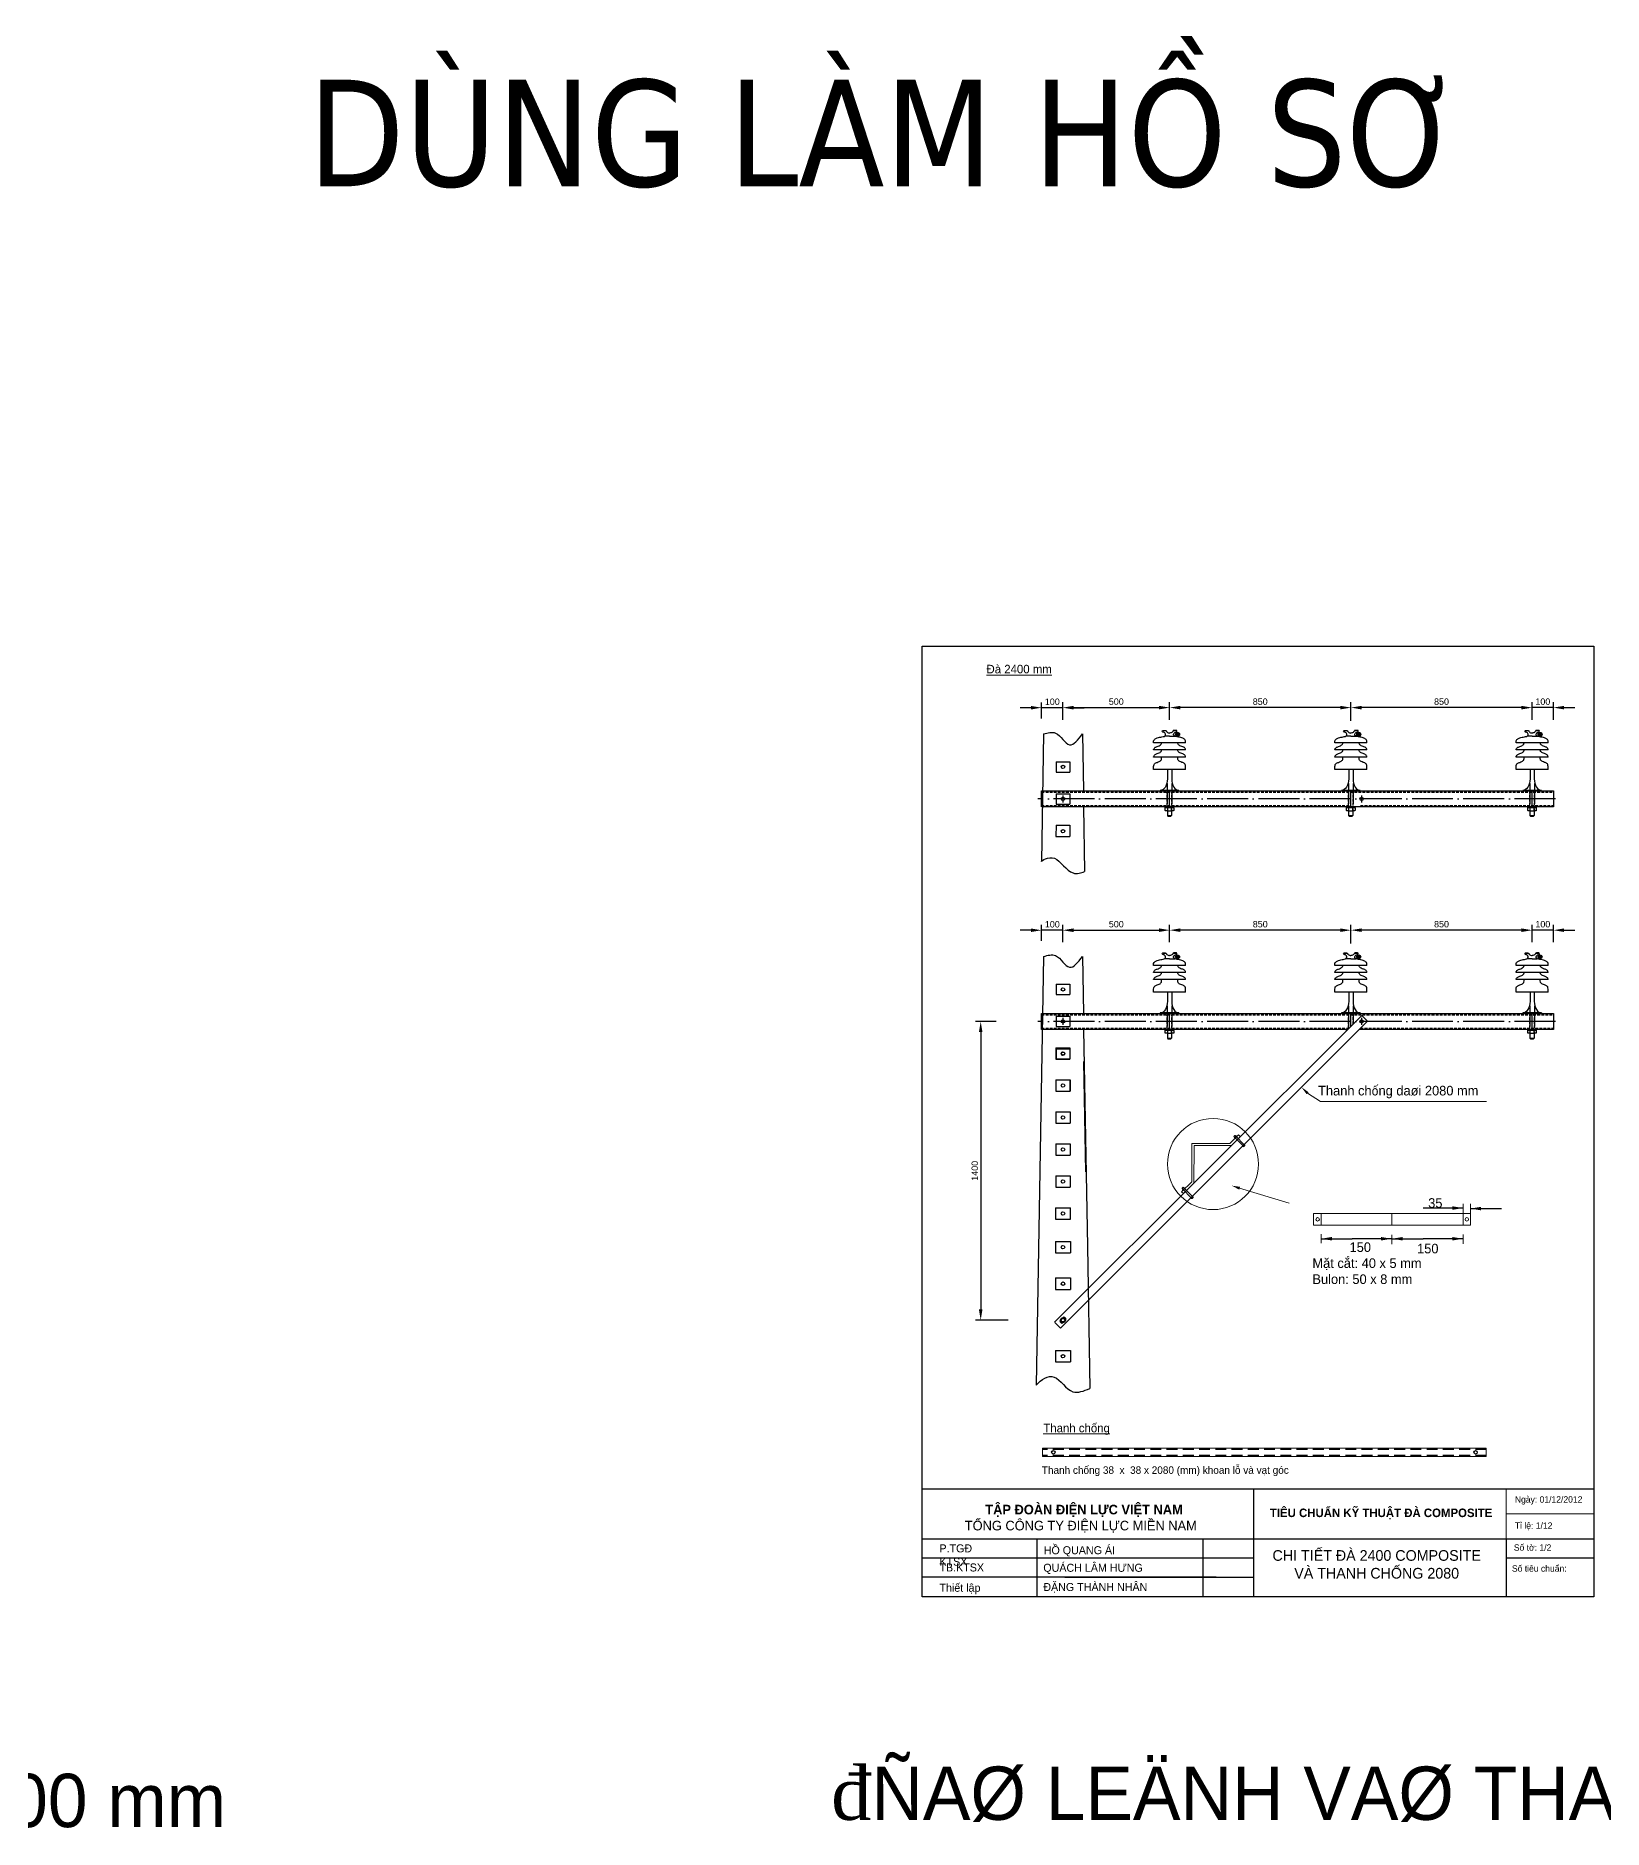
# Model space of a CAD drawing. Header units: millimetres. Extents: x -11779 to 14914, y -8990 to 11168.
# Drawn here: x 3827 to 11176, y -8990 to -586 of the extents above; entities that cross this region are included whole.
import ezdxf

# ---------------------------------------------------------------- set-up
doc = ezdxf.new("R2010")
doc.units = ezdxf.units.MM
doc.header["$LTSCALE"] = 2
for name, pattern in [('ACAD_ISO04W100', [30, 24, -3, 0, -3]), ('DASHDOTX2', [50.8, 25.4, -12.7, 0, -12.7]), ('DASHED2', [9.525, 6.35, -3.175])]:
    doc.linetypes.add(name, pattern=pattern)
doc.layers.add('DUONG KICH THUOC', color=140, linetype='Continuous', lineweight=20)
doc.styles.add('Standard1', font='VNARIAL_0.TTF')
doc.dimstyles.new('Da22', dxfattribs={"dimscale": 20, "dimtxt": 2.5, "dimasz": 2.5, "dimexe": 1.25, "dimexo": 0.625, "dimtad": 1, "dimtxsty": 'Standard1', "dimcen": 2.5, "dimclrd": 140, "dimclre": 140, "dimadec": 0, "dimazin": 0, "dimtfac": 1, "dimtmove": 0, "dimatfit": 3, "dimfxl": 1, "dimarcsym": 0})

# ---------------------------------------------------------------- blocks, each defined once
blk = doc.blocks.new('*D186')
at = {"color": 140, "lineweight": -2}
for p, q in [((8492.8, -4777.5), (8442.8, -4777.5)), ((8542.8, -4827.8), (8542.8, -4752.5)), ((8643, -4777.5), (8542.8, -4777.5)), ((8643, -4827.8), (8643, -4752.5)), ((8693, -4777.5), (8743, -4777.5))]:
    blk.add_line(p, q, dxfattribs=at)
at = {"color": 140, "lineweight": 20}
for points in [[(8492.8, -4769.2), (8492.8, -4785.8), (8542.8, -4777.5)], [(8693, -4769.2), (8693, -4785.8), (8643, -4777.5)]]:
    blk.add_solid(points, dxfattribs=at)
at = {"layer": 'Defpoints', "color": 0, "lineweight": 20}
for p in [(8542.8, -4777.5), (8542.8, -4867.8), (8643, -4867.8)]:
    blk.add_point(p, dxfattribs=at)
at = {"color": 0, "insert": (8592.9, -4749.7), "char_height": 30, "attachment_point": 5, "style": 'Standard1'}
blk.add_mtext('100', dxfattribs=at)
blk = doc.blocks.new('*D187')
at = {"color": 140, "lineweight": -2}
for p, q in [((8643, -4833.8), (8643, -4752.1)), ((8693, -4777.1), (9092.8, -4777.1)), ((9142.8, -4833.8), (9142.8, -4752.1))]:
    blk.add_line(p, q, dxfattribs=at)
at = {"color": 140, "lineweight": 20}
for points in [[(8693, -4768.8), (8693, -4785.4), (8643, -4777.1)], [(9092.8, -4768.8), (9092.8, -4785.4), (9142.8, -4777.1)]]:
    blk.add_solid(points, dxfattribs=at)
at = {"layer": 'Defpoints', "color": 0, "lineweight": 20}
for p in [(9142.8, -4777.1), (8643, -4867.8), (9142.8, -4867.8)]:
    blk.add_point(p, dxfattribs=at)
at = {"color": 0, "insert": (8892.9, -4749.3), "char_height": 30, "attachment_point": 5, "style": 'Standard1'}
blk.add_mtext('500', dxfattribs=at)
blk = doc.blocks.new('*D188')
at = {"color": 140, "lineweight": -2}
for p, q in [((9142.8, -4833.8), (9142.8, -4752.1)), ((9942.8, -4777.1), (9192.8, -4777.1)), ((9992.8, -4839.8), (9992.8, -4752.1))]:
    blk.add_line(p, q, dxfattribs=at)
at = {"color": 140, "lineweight": 20}
for points in [[(9192.8, -4768.8), (9192.8, -4785.4), (9142.8, -4777.1)], [(9942.8, -4768.8), (9942.8, -4785.4), (9992.8, -4777.1)]]:
    blk.add_solid(points, dxfattribs=at)
at = {"layer": 'Defpoints', "color": 0, "lineweight": 20}
for p in [(9142.8, -4777.1), (9142.8, -4867.8), (9992.8, -4873.8)]:
    blk.add_point(p, dxfattribs=at)
at = {"color": 0, "insert": (9567.8, -4749.3), "char_height": 30, "attachment_point": 5, "style": 'Standard1'}
blk.add_mtext('850', dxfattribs=at)
blk = doc.blocks.new('*D189')
at = {"color": 140, "lineweight": -2}
for p, q in [((9992.8, -4833.8), (9992.8, -4752.1)), ((10792.8, -4777.1), (10042.8, -4777.1)), ((10842.8, -4833.8), (10842.8, -4752.1))]:
    blk.add_line(p, q, dxfattribs=at)
at = {"color": 140, "lineweight": 20}
for points in [[(10042.8, -4768.8), (10042.8, -4785.4), (9992.8, -4777.1)], [(10792.8, -4768.8), (10792.8, -4785.4), (10842.8, -4777.1)]]:
    blk.add_solid(points, dxfattribs=at)
at = {"layer": 'Defpoints', "color": 0, "lineweight": 20}
for p in [(9992.8, -4777.1), (9992.8, -4867.8), (10842.8, -4867.8)]:
    blk.add_point(p, dxfattribs=at)
at = {"color": 0, "insert": (10417.8, -4749.3), "char_height": 30, "attachment_point": 5, "style": 'Standard1'}
blk.add_mtext('850', dxfattribs=at)
blk = doc.blocks.new('*D190')
at = {"color": 140, "lineweight": -2}
for p, q in [((10792.8, -4777.1), (10742.8, -4777.1)), ((10842.8, -4833.8), (10842.8, -4752.1)), ((10942.8, -4777.1), (10842.8, -4777.1)), ((10942.8, -4833.8), (10942.8, -4752.1)), ((10992.8, -4777.1), (11042.8, -4777.1))]:
    blk.add_line(p, q, dxfattribs=at)
at = {"color": 140, "lineweight": 20}
for points in [[(10792.8, -4768.8), (10792.8, -4785.4), (10842.8, -4777.1)], [(10992.8, -4768.8), (10992.8, -4785.4), (10942.8, -4777.1)]]:
    blk.add_solid(points, dxfattribs=at)
at = {"layer": 'Defpoints', "color": 0, "lineweight": 20}
for p in [(10842.8, -4777.1), (10842.8, -4867.8), (10942.8, -4867.8)]:
    blk.add_point(p, dxfattribs=at)
at = {"color": 0, "insert": (10892.8, -4749.3), "char_height": 30, "attachment_point": 5, "style": 'Standard1'}
blk.add_mtext('100', dxfattribs=at)
blk = doc.blocks.new('s')
blk.add_hatch(color=7).paths.add_polyline_path([(14443.5, 6234.2, 1), (14462, 6234.2, 1)])
for p, q in [((14382.2, 6251.7), (14397.8, 6251.7)), ((14433.4, 6251.7), (14449, 6251.7)), ((14371.7, 5971.4), (14371.7, 5969.1)), ((14371.7, 5969.1), (14459.5, 5969.1)), ((14459.5, 5971.4), (14459.5, 5969.1))]:
    blk.add_line(p, q)
at = {"linetype": 'ByBlock'}
for p, q in [((14405.6, 6069.1), (14405.6, 6025.7)), ((14425.6, 6069.1), (14425.6, 6025.7))]:
    blk.add_line(p, q, dxfattribs=at)
for points in [[(14340.6, 6194.6), (14340.4, 6199, -0.148875), (14342.5, 6207.5, -0.066857), (14346.4, 6211.7, -0.06371), (14351, 6214.7, -0.044677), (14357.5, 6217.2, -0.032002), (14368.9, 6220.5, -0.01374), (14390, 6224.6, 0.291093), (14396.5, 6230.6, 0.130747), (14396.7, 6233.5, -0.093283), (14396.7, 6235.1, -0.753403)], [(14396.7, 6235.1, 0.337424), (14386.8, 6244, -0.211057), (14382.2, 6246.6, -0.340135), (14382.2, 6251.7, -0.246264), (14384, 6252.5), (14386.9, 6252.5)], [(14386.9, 6252.5), (14395.2, 6252.5, -0.06584), (14396.5, 6252.4, -0.087773), (14397.5, 6251.9, -0.058275), (14398.8, 6250.8, -0.018165), (14400, 6249.3, -0.03775), (14400.8, 6248, 0.047611), (14402.6, 6245.8, 0.231095), (14415.6, 6240.3, 0.231095)], [(14415.6, 6225.8), (14395.8, 6225.8, 0.033151), (14393.8, 6225.7, 0.016241), (14392.4, 6225.4, 0.091652), (14391.9, 6225.2, -0.049885), (14391.5, 6225, -0.646958)], [(14415.5, 6225.8), (14435.3, 6225.8, -0.033151), (14437.3, 6225.7, -0.016241), (14438.7, 6225.4, -0.091652), (14439.3, 6225.2, 0.049885), (14439.7, 6225, 0.646958)], [(14444.2, 6252.5), (14435.9, 6252.5, 0.06584), (14434.7, 6252.4, 0.087773), (14433.6, 6251.9, 0.058275), (14432.4, 6250.8, 0.018165), (14431.2, 6249.3, 0.03775), (14430.3, 6248, -0.047611), (14428.6, 6245.8, -0.231095), (14415.6, 6240.3, -0.231095)], [(14490.6, 6194.6), (14490.8, 6199, 0.148875), (14488.6, 6207.5, 0.066857), (14484.8, 6211.7, 0.06371), (14480.2, 6214.7, 0.044677), (14473.7, 6217.2, 0.032002), (14462.2, 6220.5, 0.01374), (14441.2, 6224.6, -0.291093), (14434.7, 6230.6, -0.130747), (14434.5, 6233.5, 0.093283), (14434.5, 6235.1, 0.753403)], [(14434.5, 6235.1, -0.337424), (14444.4, 6244, 0.211057), (14449, 6246.6, 0.340135), (14449, 6251.7, 0.246264), (14447.2, 6252.5), (14444.2, 6252.5)], [(14340.6, 6161), (14340.8, 6162.7, -0.122381), (14342.5, 6167.4, -0.066857), (14346.4, 6171.7, -0.06371), (14351, 6174.7, -0.044677), (14357.5, 6177.1, 0.044368), (14367.4, 6180.9, 0.07946), (14373.7, 6185.3, 0.118349), (14377.2, 6190.6, 0.130747), (14377.4, 6193.5, -0.062505), (14377.3, 6194.6, -0.062505)], [(14340.6, 6127.5), (14340.8, 6129.1, -0.122381), (14342.5, 6133.9, -0.066857), (14346.4, 6138.2, -0.06371), (14351, 6141.2, -0.044677), (14357.5, 6143.6, 0.044368), (14367.4, 6147.3, 0.07946), (14373.7, 6151.7, 0.118349), (14377.2, 6157.1, 0.130747), (14377.4, 6159.9, -0.062505), (14377.3, 6161, -0.062505)], [(14490.6, 6161), (14490.4, 6162.7, 0.122381), (14488.6, 6167.4, 0.066857), (14484.8, 6171.7, 0.06371), (14480.2, 6174.7, 0.044677), (14473.7, 6177.1, -0.044368), (14463.7, 6180.9, -0.07946), (14457.4, 6185.3, -0.118349), (14454, 6190.6, -0.130747), (14453.8, 6193.5, 0.062505), (14453.9, 6194.6, 0.062505)], [(14490.6, 6127.5), (14490.4, 6129.1, 0.122381), (14488.6, 6133.9, 0.066857), (14484.8, 6138.2, 0.06371), (14480.2, 6141.2, 0.044677), (14473.7, 6143.6, -0.044368), (14463.7, 6147.3, -0.07946), (14457.4, 6151.7, -0.118349), (14454, 6157.1, -0.130747), (14453.8, 6159.9, 0.062505), (14453.9, 6161, 0.062505)], [(14340.6, 6069.1), (14340.8, 6083.6, -0.06401), (14342.5, 6093.2, -0.066857), (14346.4, 6097.4, -0.06371), (14351, 6100.4, -0.044677), (14357.5, 6102.9, 0.044368), (14367.4, 6106.6, 0.07946), (14373.7, 6111, 0.118349), (14377.2, 6116.3, 0.037487), (14377.4, 6126.4, -0.062505), (14377.3, 6127.5, -0.062505)], [(14490.6, 6069.1), (14490.4, 6083.6, 0.06401), (14488.6, 6093.2, 0.066857), (14484.8, 6097.4, 0.06371), (14480.2, 6100.4, 0.044677), (14473.7, 6102.9, -0.044368), (14463.7, 6106.6, -0.07946), (14457.4, 6111, -0.118349), (14454, 6116.3, -0.037487), (14453.8, 6126.4, 0.062505), (14453.9, 6127.5, 0.062505)]]:
    blk.add_lwpolyline(points, format="xyb")
for points in [[(14490.6, 6194.6), (14340.6, 6194.6)], [(14490.6, 6161), (14340.6, 6161)], [(14490.6, 6127.5), (14340.6, 6127.5)], [(14490.6, 6069.1), (14340.6, 6069.1)], [(14459.5, 5971.4), (14371.7, 5971.4)]]:
    blk.add_lwpolyline(points)
blk.add_circle((14452.7, 6234.2), 9.27)
at = {"extrusion": (0, 0, -1)}
blk.add_ellipse((14371.7, 6025.7), major_axis=(0, 54.3), ratio=0.624144, start_param=1.570796, end_param=3.141593, dxfattribs=at)
blk.add_ellipse((14459.5, 6025.7), major_axis=(0, 54.3), ratio=0.624144, start_param=1.570796, end_param=3.141593)
blk = doc.blocks.new('*D191')
at = {"layer": 'Defpoints', "color": 0, "lineweight": 20, "ltscale": 2}
for p in [(8363.2, -5204.9), (8257.2, -6604.9), (8420.6, -6604.9)]:
    blk.add_point(p, dxfattribs=at)
at = {"layer": 'DUONG KICH THUOC', "color": 140, "lineweight": -2, "ltscale": 2}
for p, q in [((8329.2, -5204.9), (8232.2, -5204.9)), ((8257.2, -5254.9), (8257.2, -6554.9)), ((8386.6, -6604.9), (8232.2, -6604.9))]:
    blk.add_line(p, q, dxfattribs=at)
at = {"layer": 'DUONG KICH THUOC', "color": 140, "lineweight": 20, "ltscale": 2}
for points in [[(8248.9, -5254.9), (8265.6, -5254.9), (8257.2, -5204.9)], [(8248.9, -6554.9), (8265.6, -6554.9), (8257.2, -6604.9)]]:
    blk.add_solid(points, dxfattribs=at)
at = {"layer": 'DUONG KICH THUOC', "color": 0, "lineweight": 20, "ltscale": 2, "insert": (8229.4, -5904.9), "char_height": 30, "attachment_point": 5, "rotation": 90, "style": 'Standard1'}
blk.add_mtext('1400', dxfattribs=at)
blk = doc.blocks.new('*D192')
at = {"color": 140, "lineweight": -2}
for p, q in [((8492.8, -3734.4), (8442.8, -3734.4)), ((8542.8, -3784.7), (8542.8, -3709.4)), ((8643, -3734.4), (8542.8, -3734.4)), ((8643, -3784.7), (8643, -3709.4)), ((8693, -3734.4), (8743, -3734.4))]:
    blk.add_line(p, q, dxfattribs=at)
at = {"color": 140, "lineweight": 20}
for points in [[(8492.8, -3726.1), (8492.8, -3742.8), (8542.8, -3734.4)], [(8693, -3726.1), (8693, -3742.8), (8643, -3734.4)]]:
    blk.add_solid(points, dxfattribs=at)
at = {"layer": 'Defpoints', "color": 0, "lineweight": 20}
for p in [(8542.8, -3734.4), (8542.8, -3824.7), (8643, -3824.7)]:
    blk.add_point(p, dxfattribs=at)
at = {"color": 0, "insert": (8592.9, -3706.6), "char_height": 30, "attachment_point": 5, "style": 'Standard1'}
blk.add_mtext('100', dxfattribs=at)
blk = doc.blocks.new('*D193')
at = {"color": 140, "lineweight": -2}
for p, q in [((8643, -3790.7), (8643, -3709)), ((8693, -3734), (9092.8, -3734)), ((9142.8, -3790.7), (9142.8, -3709))]:
    blk.add_line(p, q, dxfattribs=at)
at = {"color": 140, "lineweight": 20}
for points in [[(8693, -3725.7), (8693, -3742.4), (8643, -3734)], [(9092.8, -3725.7), (9092.8, -3742.4), (9142.8, -3734)]]:
    blk.add_solid(points, dxfattribs=at)
at = {"layer": 'Defpoints', "color": 0, "lineweight": 20}
for p in [(9142.8, -3734), (8643, -3824.7), (9142.8, -3824.7)]:
    blk.add_point(p, dxfattribs=at)
at = {"color": 0, "insert": (8892.9, -3706.2), "char_height": 30, "attachment_point": 5, "style": 'Standard1'}
blk.add_mtext('500', dxfattribs=at)
blk = doc.blocks.new('*D194')
at = {"color": 140, "lineweight": -2}
for p, q in [((9142.8, -3790.7), (9142.8, -3709)), ((9942.8, -3734), (9192.8, -3734)), ((9992.8, -3796.7), (9992.8, -3709))]:
    blk.add_line(p, q, dxfattribs=at)
at = {"color": 140, "lineweight": 20}
for points in [[(9192.8, -3725.7), (9192.8, -3742.4), (9142.8, -3734)], [(9942.8, -3725.7), (9942.8, -3742.4), (9992.8, -3734)]]:
    blk.add_solid(points, dxfattribs=at)
at = {"layer": 'Defpoints', "color": 0, "lineweight": 20}
for p in [(9142.8, -3734), (9142.8, -3824.7), (9992.8, -3830.7)]:
    blk.add_point(p, dxfattribs=at)
at = {"color": 0, "insert": (9567.8, -3706.2), "char_height": 30, "attachment_point": 5, "style": 'Standard1'}
blk.add_mtext('850', dxfattribs=at)
blk = doc.blocks.new('*D195')
at = {"color": 140, "lineweight": -2}
for p, q in [((9992.8, -3790.7), (9992.8, -3709)), ((10792.8, -3734), (10042.8, -3734)), ((10842.8, -3790.7), (10842.8, -3709))]:
    blk.add_line(p, q, dxfattribs=at)
at = {"color": 140, "lineweight": 20}
for points in [[(10042.8, -3725.7), (10042.8, -3742.4), (9992.8, -3734)], [(10792.8, -3725.7), (10792.8, -3742.4), (10842.8, -3734)]]:
    blk.add_solid(points, dxfattribs=at)
at = {"layer": 'Defpoints', "color": 0, "lineweight": 20}
for p in [(9992.8, -3734), (9992.8, -3824.7), (10842.8, -3824.7)]:
    blk.add_point(p, dxfattribs=at)
at = {"color": 0, "insert": (10417.8, -3706.2), "char_height": 30, "attachment_point": 5, "style": 'Standard1'}
blk.add_mtext('850', dxfattribs=at)
blk = doc.blocks.new('*D196')
at = {"color": 140, "lineweight": -2}
for p, q in [((10792.8, -3734), (10742.8, -3734)), ((10842.8, -3790.7), (10842.8, -3709)), ((10942.8, -3734), (10842.8, -3734)), ((10942.8, -3790.7), (10942.8, -3709)), ((10992.8, -3734), (11042.8, -3734))]:
    blk.add_line(p, q, dxfattribs=at)
at = {"color": 140, "lineweight": 20}
for points in [[(10792.8, -3725.7), (10792.8, -3742.4), (10842.8, -3734)], [(10992.8, -3725.7), (10992.8, -3742.4), (10942.8, -3734)]]:
    blk.add_solid(points, dxfattribs=at)
at = {"layer": 'Defpoints', "color": 0, "lineweight": 20}
for p in [(10842.8, -3734), (10842.8, -3824.7), (10942.8, -3824.7)]:
    blk.add_point(p, dxfattribs=at)
at = {"color": 0, "insert": (10892.8, -3706.2), "char_height": 30, "attachment_point": 5, "style": 'Standard1'}
blk.add_mtext('100', dxfattribs=at)

msp = doc.modelspace()

# ---------------------------------------------------------------- hatches: boundary and pattern name
for points in [[(9174.4, -4199.3), (9111.7, -4199.3), (9111.7, -4201.8), (9174.4, -4201.8)], [(10024.3, -4199.3), (9961.5, -4199.3), (9961.5, -4201.8), (10024.3, -4201.8)], [(9976, -4201.8), (9978.5, -4199.3), (9961.7, -4199.3), (9961.7, -4201.8)], [(10874.3, -4199.3), (10811.5, -4199.3), (10811.5, -4201.8), (10874.3, -4201.8)], [(9174.4, -5242.4), (9111.6, -5242.4), (9111.6, -5244.9), (9174.4, -5244.9)], [(9976, -5244.9), (9978.5, -5242.4), (9961.6, -5242.4), (9961.6, -5244.9)], [(10874.3, -5242.4), (10811.5, -5242.4), (10811.5, -5244.9), (10874.3, -5244.9)]]:
    msp.add_hatch(color=256).paths.add_polyline_path(points)

# ---------------------------------------------------------------- linework, layer by layer
for p, q in [((8552, -3857.4), (8541.6, -4456)), ((8734, -3857.4), (8738.6, -4124.3)), ((8610.8, -3987.8), (8610.8, -4035.8)), ((8610.8, -3987.8), (8675.2, -3987.8)), ((8675.2, -3987.8), (8675.2, -4035.8)), ((8610.8, -4035.8), (8675.2, -4035.8)), ((8610.8, -4137.8), (8610.8, -4185.8)), ((8610.8, -4137.8), (8675.2, -4137.8)), ((8610.8, -4185.8), (8675.2, -4185.8)), ((8675.2, -4137.8), (8675.2, -4185.8)), ((8739.9, -4199.3), (8743.7, -4502.5)), ((8610.3, -4284.8), (8610.2, -4338.8)), ((8610.3, -4284.8), (8675.7, -4284.8)), ((8675.7, -4284.8), (8675.8, -4338.8)), ((9132.3, -4208.7), (9132.3, -4215.3)), ((9132.3, -4239.6), (9152.3, -4239.6)), ((9132.3, -4239.6), (9135.3, -4242.6)), ((9134.3, -4217.3), (9150.3, -4217.3)), ((9152.3, -4239.6), (9149.3, -4242.6)), ((9152.3, -4208.7), (9152.3, -4215.3)), ((9982.2, -4208.7), (9982.2, -4215.3)), ((9982.2, -4239.6), (10002.2, -4239.6)), ((9982.2, -4239.6), (9985.2, -4242.6)), ((9984.2, -4217.3), (10000.2, -4217.3)), ((10002.2, -4239.6), (9999.2, -4242.6)), ((10002.2, -4208.7), (10002.2, -4215.3)), ((10832.2, -4208.7), (10832.2, -4215.3)), ((10832.2, -4239.6), (10852.2, -4239.6)), ((10832.2, -4239.6), (10835.2, -4242.6)), ((10834.2, -4217.3), (10850.2, -4217.3)), ((10852.2, -4239.6), (10849.2, -4242.6)), ((10852.2, -4208.7), (10852.2, -4215.3)), ((8610.2, -4338.8), (8675.8, -4338.8)), ((8552, -4900.5), (8516.9, -6910.1)), ((8733.9, -4900.5), (8738.6, -5167.4)), ((8610.8, -5030.8), (8610.8, -5078.9)), ((8610.8, -5030.8), (8675.2, -5030.8)), ((8675.2, -5030.8), (8675.2, -5078.9)), ((8610.8, -5078.9), (8675.2, -5078.9)), ((8610.8, -5180.8), (8610.8, -5228.9)), ((8610.8, -5180.8), (8675.2, -5180.8)), ((8675.2, -5180.8), (8675.2, -5228.9)), ((8610.8, -5228.9), (8675.2, -5228.9)), ((8739.9, -5242.4), (8757.7, -6260.2)), ((9132.3, -5251.8), (9132.3, -5258.3)), ((9132.3, -5282.7), (9152.3, -5282.7)), ((9132.3, -5282.7), (9135.3, -5285.7)), ((9134.3, -5260.3), (9150.3, -5260.3)), ((9152.3, -5282.7), (9149.3, -5285.7)), ((9152.3, -5251.8), (9152.3, -5258.3)), ((10832.2, -5251.8), (10832.2, -5258.3)), ((10832.2, -5282.7), (10852.2, -5282.7)), ((10832.2, -5282.7), (10835.2, -5285.7)), ((10834.2, -5260.3), (10850.2, -5260.3)), ((10852.2, -5282.7), (10849.2, -5285.7)), ((10852.2, -5251.8), (10852.2, -5258.3)), ((8610.2, -5327.8), (8610.1, -5381.9)), ((8610.2, -5327.8), (8675.7, -5327.8)), ((8610.8, -5332.5), (8610.8, -5380.6)), ((8610.8, -5332.5), (8675.2, -5332.5)), ((8675.2, -5332.5), (8675.2, -5380.6)), ((8675.7, -5327.8), (8675.8, -5381.9)), ((8610.1, -5381.9), (8675.8, -5381.9)), ((8610.8, -5380.6), (8675.2, -5380.6)), ((8739.9, -5392.4), (8748.9, -5910)), ((8609.9, -5477.8), (8609.8, -5531.9)), ((8609.8, -5531.9), (8676.1, -5531.9)), ((8609.9, -5477.8), (8676, -5477.8)), ((8610.2, -5477.8), (8610.1, -5531.9)), ((8610.1, -5531.9), (8675.8, -5531.9)), ((8610.2, -5477.8), (8675.7, -5477.8)), ((8675.7, -5477.8), (8675.8, -5531.9)), ((8676, -5477.8), (8676.1, -5531.9)), ((8609.6, -5627.8), (8609.5, -5681.9)), ((8609.6, -5627.8), (8676.3, -5627.8)), ((8609.9, -5627.8), (8609.8, -5681.9)), ((8609.9, -5627.8), (8676, -5627.8)), ((8676, -5627.8), (8676.1, -5681.9)), ((8676.3, -5627.8), (8676.4, -5681.9)), ((8609.5, -5681.9), (8676.4, -5681.9)), ((8609.8, -5681.9), (8676.1, -5681.9)), ((8609.3, -5777.8), (8609.2, -5831.9)), ((8609.3, -5777.8), (8676.6, -5777.8)), ((8609.6, -5777.8), (8609.5, -5831.9)), ((8609.6, -5777.8), (8676.3, -5777.8)), ((8676.3, -5777.8), (8676.4, -5831.9)), ((8676.6, -5777.8), (8676.7, -5831.9)), ((8609.2, -5831.9), (8676.7, -5831.9)), ((8609.5, -5831.9), (8676.4, -5831.9)), ((8609, -5927.8), (8608.9, -5981.9)), ((8609, -5927.8), (8676.9, -5927.8)), ((8676.9, -5927.8), (8677.1, -5981.9)), ((8608.9, -5981.9), (8677.1, -5981.9)), ((8607.8, -6077.8), (8678.2, -6077.8)), ((8607.8, -6131.9), (8678.2, -6131.9)), ((8608.7, -6077.8), (8608.6, -6131.9)), ((8677.3, -6077.8), (8677.4, -6131.9)), ((8608.4, -6235.8), (8608.2, -6289.9)), ((8608.2, -6289.9), (8677.7, -6289.9)), ((8608.4, -6235.8), (8677.6, -6235.8)), ((8677.6, -6235.8), (8677.7, -6289.9)), ((8757.7, -6260.2), (8769.3, -6925.4)), ((8607.8, -6406.8), (8607.8, -6460.9)), ((8607.8, -6406.8), (8678.2, -6406.8)), ((8607.8, -6460.9), (8678.2, -6460.9)), ((8678.2, -6406.8), (8678.2, -6460.9)), ((8607.8, -6746.9), (8607.8, -6800.9)), ((8607.8, -6746.9), (8678.2, -6746.9)), ((8607.8, -6800.9), (8678.2, -6800.9)), ((8678.2, -6746.9), (8678.2, -6800.9))]:
    msp.add_line(p, q)
at = {"color": 140, "linetype": 'ACAD_ISO04W100', "ltscale": 2}
for p, q in [((9131.8, -4089.3), (9131.8, -4199.3)), ((9153.8, -4089.3), (9153.8, -4199.3)), ((9981.7, -4089.3), (9981.7, -4199.3)), ((9981.8, -4089.3), (9981.8, -4199.3)), ((10003.7, -4089.3), (10003.7, -4199.3)), ((10003.8, -4089.3), (10003.8, -4174.1)), ((10831.7, -4089.3), (10831.7, -4199.3)), ((10853.7, -4089.3), (10853.7, -4199.3)), ((9131.8, -5132.4), (9131.8, -5242.4)), ((9153.8, -5132.4), (9153.8, -5242.4)), ((9981.8, -5132.4), (9981.8, -5242.4)), ((10003.8, -5132.4), (10003.8, -5217.1)), ((10831.6, -5132.4), (10831.6, -5242.4)), ((10853.6, -5132.4), (10853.6, -5242.4))]:
    msp.add_line(p, q, dxfattribs=at)
at = {"color": 140, "linetype": 'ACAD_ISO04W100', "ltscale": 4}
for p, q in [((10951.8, -4161.8), (8525.5, -4161.8)), ((10951.8, -5204.9), (8525.4, -5204.9))]:
    msp.add_line(p, q, dxfattribs=at)
at = {"color": 7}
for p, q in [((8542.8, -4124.3), (10942.8, -4124.3)), ((8542.8, -4199.3), (8542.8, -4124.3)), ((9978.5, -4199.3), (8542.8, -4199.3)), ((10942.8, -4199.3), (9978.5, -4199.3)), ((10942.8, -4124.3), (10942.8, -4199.3)), ((8542.8, -5167.4), (10942.8, -5167.4)), ((8542.8, -5242.4), (8542.8, -5167.4)), ((10942.8, -5167.4), (10942.8, -5242.4)), ((9978.5, -5242.4), (8542.8, -5242.4)), ((10942.8, -5242.4), (10032.4, -5242.4))]:
    msp.add_line(p, q, dxfattribs=at)
at = {"color": 140, "linetype": 'DASHED2'}
for p, q in [((8542.8, -4130.3), (10942.8, -4130.3)), ((8542.8, -4193.3), (9984.5, -4193.3)), ((9131.8, -4193.3), (9131.8, -4130.3)), ((9153.8, -4193.3), (9153.8, -4130.3)), ((9981.8, -4193.3), (9981.8, -4130.3)), ((9981.8, -4193.3), (9981.8, -4130.3)), ((10003.8, -4174.1), (10003.8, -4130.3)), ((10003.8, -4193.3), (10003.8, -4130.3)), ((10038.4, -4193.3), (10942.8, -4193.3)), ((10831.8, -4193.3), (10831.8, -4130.3)), ((10853.8, -4193.3), (10853.8, -4130.3)), ((8542.8, -5173.4), (10942.8, -5173.4)), ((9131.8, -5236.4), (9131.8, -5173.4)), ((9153.8, -5236.4), (9153.8, -5173.4)), ((9981.8, -5236.4), (9981.8, -5173.4)), ((10003.8, -5217.1), (10003.8, -5173.4)), ((10831.8, -5236.4), (10831.8, -5173.4)), ((10853.8, -5236.4), (10853.8, -5173.4)), ((8542.8, -5236.4), (9984.5, -5236.4)), ((10038.4, -5236.4), (10942.8, -5236.4))]:
    msp.add_line(p, q, dxfattribs=at)
at = {"color": 140}
for p, q in [((8643, -4145.3), (8643, -4178.3)), ((10043, -4145.3), (10043, -4178.3)), ((8643, -5188.3), (8643, -5221.4)), ((10043, -5188.3), (10043, -5221.4))]:
    msp.add_line(p, q, dxfattribs=at)
at = {"color": 140, "linetype": 'Continuous'}
for p, q in [((9142.8, -4199.3), (9142.8, -4124.3)), ((9992.8, -4185.1), (9992.8, -4124.3)), ((9992.8, -4199.3), (9992.8, -4124.3)), ((10842.8, -4199.3), (10842.8, -4124.3)), ((9142.8, -5242.4), (9142.8, -5167.4)), ((9992.8, -5228.1), (9992.8, -5167.4)), ((10842.8, -5242.4), (10842.8, -5167.4))]:
    msp.add_line(p, q, dxfattribs=at)
at = {"lineweight": -3}
for p, q in [((10942.8, -4124.3), (10942.8, -4199.3)), ((10942.8, -5167.4), (10942.8, -5242.4)), ((8630.1, -6613.4), (8634.5, -6617.8)), ((8644, -6592.7), (8630.6, -6606)), ((8641.9, -6617.3), (8655.3, -6604)), ((8655.7, -6596.6), (8651.4, -6592.3)), ((11132.5, -7428.6), (11132.5, -7900.9))]:
    msp.add_line(p, q, dxfattribs=at)
at = {"linetype": 'DASHDOTX2'}
for p, q in [((9135.3, -4242.6), (9149.3, -4242.6)), ((9985.2, -4242.6), (9999.2, -4242.6)), ((10835.2, -4242.6), (10849.2, -4242.6)), ((9135.3, -5285.7), (9149.3, -5285.7)), ((10835.2, -5285.7), (10849.2, -5285.7))]:
    msp.add_line(p, q, dxfattribs=at)
at = {"color": 140, "linetype": 'DASHED2', "ltscale": 4}
for p, q in [((10627.6, -7211.2), (8547.6, -7210.4)), ((10627.6, -7239.3), (8547.6, -7238.6))]:
    msp.add_line(p, q, dxfattribs=at)
at = {"color": 0}
for p, q in [((7982.5, -7394.8), (11132.5, -7394.8)), ((10720.3, -7629.2), (10720.3, -7900.9)), ((10720.3, -7719.2), (11132.5, -7719.2))]:
    msp.add_line(p, q, dxfattribs=at)
at = {"color": 0, "linetype": 'ByBlock'}
for p, q in [((9536.8, -7394.8), (9536.8, -7900.9)), ((7982.5, -7629.2), (11132.5, -7629.2)), ((8521, -7629.2), (8521, -7900.9)), ((9298.8, -7629.2), (9298.8, -7900.9)), ((7982.5, -7719.2), (9536.8, -7719.2)), ((9361.1, -7809.2), (7982.5, -7809.2)), ((8651.1, -7809.2), (9536.8, -7809.2)), ((10774.3, -7900.9), (7982.5, -7900.9))]:
    msp.add_line(p, q, dxfattribs=at)
at = {"color": 0, "lineweight": 20, "ltscale": 2}
for p, q in [((10720.3, -7629.2), (10720.3, -7394.8)), ((10720.3, -7512), (11132.5, -7512))]:
    msp.add_line(p, q, dxfattribs=at)
at = {"color": 0, "ltscale": 2}
msp.add_lwpolyline([(7982.5, -7900.9), (7982.5, -3445.9), (11132.5, -3445.9), (11132.5, -7900.9), (7982.5, -7900.9)], close=True, dxfattribs=at)
for points in [[(9132.3, -4202.2), (9132.3, -4215.3, -0.414214), (9130.3, -4217.3), (9124.3, -4217.3, -0.414214), (9122.3, -4215.3), (9122.3, -4204.2, -0.414214), (9124.3, -4202.2), (9160.3, -4202.2, -0.414214), (9162.3, -4204.2), (9162.3, -4215.3, -0.414214), (9160.3, -4217.3), (9154.3, -4217.3, -0.414214), (9152.3, -4215.3), (9152.3, -4202.2)], [(9982.2, -4202.2), (9982.2, -4215.3, -0.414214), (9980.2, -4217.3), (9974.2, -4217.3, -0.414214), (9972.2, -4215.3), (9972.2, -4204.2, -0.414214), (9974.2, -4202.2), (10010.2, -4202.2, -0.414214), (10012.2, -4204.2), (10012.2, -4215.3, -0.414214), (10010.2, -4217.3), (10004.2, -4217.3, -0.414214), (10002.2, -4215.3), (10002.2, -4202.2)], [(9972.3, -4205.5), (9972.3, -4204.2, -0.414214), (9974.3, -4202.2), (9975.6, -4202.2)], [(10832.2, -4202.2), (10832.2, -4215.3, -0.414214), (10830.2, -4217.3), (10824.2, -4217.3, -0.414214), (10822.2, -4215.3), (10822.2, -4204.2, -0.414214), (10824.2, -4202.2), (10860.2, -4202.2, -0.414214), (10862.2, -4204.2), (10862.2, -4215.3, -0.414214), (10860.2, -4217.3), (10854.2, -4217.3, -0.414214), (10852.2, -4215.3), (10852.2, -4202.2)], [(9132.3, -5245.3), (9132.3, -5258.3, -0.414214), (9130.3, -5260.3), (9124.3, -5260.3, -0.414214), (9122.3, -5258.3), (9122.3, -5247.3, -0.414214), (9124.3, -5245.3), (9160.3, -5245.3, -0.414214), (9162.3, -5247.3), (9162.3, -5258.3, -0.414214), (9160.3, -5260.3), (9154.3, -5260.3, -0.414214), (9152.3, -5258.3), (9152.3, -5245.3)], [(9972.3, -5248.5), (9972.3, -5247.3, -0.414214), (9974.3, -5245.3), (9975.6, -5245.3)], [(10832.2, -5245.3), (10832.2, -5258.3, -0.414214), (10830.2, -5260.3), (10824.2, -5260.3, -0.414214), (10822.2, -5258.3), (10822.2, -5247.3, -0.414214), (10824.2, -5245.3), (10860.2, -5245.3, -0.414214), (10862.2, -5247.3), (10862.2, -5258.3, -0.414214), (10860.2, -5260.3), (10854.2, -5260.3, -0.414214), (10852.2, -5258.3), (10852.2, -5245.3)]]:
    msp.add_lwpolyline(points, format="xyb")
for points in [[(9132.3, -4215.3), (9132.3, -4239.6)], [(9152.3, -4215.3), (9152.3, -4239.6)], [(9982.2, -4215.3), (9982.2, -4239.6)], [(10002.2, -4215.3), (10002.2, -4239.6)], [(10832.2, -4215.3), (10832.2, -4239.6)], [(10852.2, -4215.3), (10852.2, -4239.6)], [(9132.3, -5258.3), (9132.3, -5282.7)], [(9152.3, -5258.3), (9152.3, -5282.7)], [(10832.2, -5258.3), (10832.2, -5282.7)], [(10852.2, -5258.3), (10852.2, -5282.7)]]:
    msp.add_lwpolyline(points)
at = {"lineweight": -3}
for centre, radius in [((8643, -4011.8), 8), ((8643, -4161.8), 8), ((8643, -4161.8), 8), ((8643, -4313.5), 8), ((8643, -5054.9), 8), ((8643, -5204.9), 8), ((8643, -5204.9), 8), ((8643, -5354.9), 8), ((8643, -5356.6), 8), ((8643, -5504.9), 8), ((8643, -5504.9), 8), ((8643, -5654.9), 8), ((8643, -5654.9), 8), ((8643, -5804.9), 8), ((8643, -5804.9), 8), ((8643, -5954.9), 8), ((8643, -6104.9), 8), ((8643, -6262.9), 8), ((8643, -6433.9), 8), ((8643, -6604.9), 11.7), ((8643, -6604.9), 8.42), ((8643, -6773.9), 8), ((8597.6, -7224.2), 8), ((10577.6, -7224.2), 8)]:
    msp.add_circle(centre, radius, dxfattribs=at)
at = {"color": 0}
for centre in [(8643, -4161.8), (10043, -4161.8), (8643, -5204.9), (10043, -5204.9)]:
    msp.add_circle(centre, 8, dxfattribs=at)
for centre, start, end in [((9134.3, -4215.3), 180, 270), ((9150.3, -4215.3), 270, 0), ((9984.2, -4215.3), 180, 270), ((10000.2, -4215.3), 270, 0), ((10834.2, -4215.3), 180, 270), ((10850.2, -4215.3), 270, 0), ((9134.3, -5258.3), 180, 270), ((9150.3, -5258.3), 270, 0), ((10834.2, -5258.3), 180, 270), ((10850.2, -5258.3), 270, 0)]:
    msp.add_arc(centre, 2, start, end)
at = {"lineweight": -3}
for centre, start, end in [((8634.7, -6610), 134.14559, 217.37678), ((8637.9, -6613.3), 232.31604, 315.54723), ((8647.9, -6596.7), 52.31604, 135.54723), ((8651.2, -6600), 314.14559, 37.37678)]:
    msp.add_arc(centre, 5.68, start, end, dxfattribs=at)
for points in [[(8552, -3857.4), (8608.4, -3853.4), (8673.9, -3908), (8734, -3857.4)], [(8552, -4900.5), (8608.3, -4896.5), (8673.9, -4951), (8733.9, -4900.5)]]:
    msp.add_spline(points, degree=3)
for points, knots in [([(8541.6, -4456), (8541.6, -4451.4), (8608.9, -4406.2), (8671.6, -4525.6), (8729.8, -4508.8), (8743.7, -4502.5)], [19.514469, 19.514469, 19.514469, 19.514469, 125.030322, 236.78194, 299.467863, 299.467863, 299.467863, 299.467863]), ([(8516.9, -6910.1), (8540.9, -6883), (8608.2, -6837.8), (8674.4, -6963.9), (8739.7, -6936.7), (8769.3, -6925.4)], [19.514469, 19.514469, 19.514469, 19.514469, 125.030322, 236.78194, 315.160633, 315.160633, 315.160633, 315.160633])]:
    msp.add_open_spline(points, degree=3, knots=knots)
for points in [[(9785.5, -5546), (9794.7, -5536.4), (9761.2, -5513.5)], [(9469.2, -5992.7), (9473.2, -5980), (9433.1, -5974.3)]]:
    msp.add_solid(points)
at = {"layer": 'DUONG KICH THUOC', "color": 0, "ltscale": 2}
for p, q in [((8603.5, -6614.6), (10043.7, -5177.3)), ((8631.8, -6643), (10070.5, -5204.2)), ((10043.7, -5177.3), (10070.5, -5204.2)), ((9790.1, -5541.2), (9850.2, -5580.6)), ((9850.2, -5580.6), (10628.2, -5580.6)), ((9426, -5777.2), (9466.7, -5736.6)), ((9199.3, -6003.5), (9246.7, -5956.2)), ((9471.2, -5986.3), (9703.3, -6056.7)), ((8605, -6616.1), (8631.8, -6643)), ((8547.6, -7205.2), (10627.6, -7205.2)), ((8547.6, -7243.2), (8547.6, -7205.2)), ((10627.6, -7205.2), (10627.6, -7243.2)), ((8547.6, -7243.2), (10627.6, -7243.2))]:
    msp.add_line(p, q, dxfattribs=at)
at = {"layer": 'DUONG KICH THUOC', "color": 0, "lineweight": 20, "ltscale": 2}
for p, q in [((9247.6, -5777.2), (9246.7, -5956.2)), ((9426, -5777.2), (9247.6, -5777.2)), ((9258.2, -5786.6), (9257.3, -5962.1)), ((9433.1, -5786.6), (9258.2, -5786.6)), ((9448.9, -5739.3), (9444.5, -5743.5)), ((9449.9, -5739.5), (9444.5, -5744.7)), ((9444.5, -5743.5), (9444.5, -5744.7)), ((9444.5, -5744.7), (9490.3, -5791.5)), ((9457, -5741.7), (9447, -5751.7)), ((9447, -5751.7), (9449.3, -5754.1)), ((9448.9, -5739.3), (9449.9, -5739.5)), ((9449.9, -5739.5), (9495.9, -5786.4)), ((9457, -5741.7), (9459.3, -5744.1)), ((9466.7, -5736.6), (9475, -5744.9)), ((9486, -5789.2), (9489, -5792)), ((9489, -5792), (9489.9, -5791.1)), ((9489.9, -5791.1), (9495.5, -5786.1)), ((9491, -5791.4), (9490.3, -5791.5)), ((9491, -5791.4), (9495.8, -5787)), ((9493.2, -5781.9), (9496.4, -5785.2)), ((9496.4, -5785.2), (9495.5, -5786.1)), ((9495.8, -5787), (9495.9, -5786.4)), ((9199.3, -6003.5), (9207.5, -6011.8)), ((9206, -5981.7), (9201.6, -5986)), ((9207, -5981.9), (9201.6, -5987.2)), ((9201.6, -5986), (9201.6, -5987.2)), ((9201.6, -5987.2), (9247.4, -6033.9)), ((9214.1, -5984.2), (9204.1, -5994.2)), ((9204.1, -5994.2), (9206.4, -5996.5)), ((9206, -5981.7), (9207, -5981.9)), ((9207, -5981.9), (9253, -6028.9)), ((9216.3, -5986.5), (9214, -5984.2)), ((9243.1, -6031.6), (9246.1, -6034.4)), ((9246.1, -6034.4), (9247, -6033.6)), ((9247, -6033.6), (9252.6, -6028.5)), ((9248.1, -6033.9), (9247.4, -6033.9)), ((9248.1, -6033.9), (9252.9, -6029.4)), ((9250.3, -6024.4), (9253.5, -6027.7)), ((9253.5, -6027.7), (9252.6, -6028.5)), ((9252.9, -6029.4), (9253, -6028.9)), ((9817.5, -6104.7), (10553.5, -6104.7)), ((9817.5, -6159.5), (9817.5, -6104.7)), ((9817.5, -6104.7), (9853.7, -6104.7)), ((9853.7, -6104.7), (9853.7, -6159.5)), ((10185.5, -6104.7), (10185.5, -6159.5)), ((10518.7, -6104.7), (10518.7, -6059.1)), ((10518.7, -6104.7), (10518.7, -6159.5)), ((10553.5, -6104.7), (10553.5, -6059.1)), ((10553.5, -6104.7), (10553.5, -6159.5)), ((10553.5, -6159.5), (9817.5, -6159.5)), ((9853.7, -6202), (9853.7, -6244.5)), ((10185.5, -6204.4), (10185.5, -6249.2)), ((10518.7, -6203.6), (10518.7, -6247.6))]:
    msp.add_line(p, q, dxfattribs=at)
for centre, radius in [((9346.5, -5873.1), 213.5), ((9836.9, -6132.4), 8.3), ((10536.4, -6132.4), 8.3)]:
    msp.add_circle(centre, radius, dxfattribs=at)

# ---------------------------------------------------------------- block references
at = {"color": 140}
for p in [(-5272.7, -10093.4), (-4422.7, -10093.4), (-3572.8, -10093.4), (-5272.7, -11136.5), (-4422.7, -11136.5), (-3572.8, -11136.5)]:
    msp.add_blockref('s', p, dxfattribs=at)

# ---------------------------------------------------------------- texts
at = {"color": 140, "ltscale": 2, "insert": (5102.5, -791), "char_height": 500, "width": 14815.898, "attachment_point": 1}
msp.add_mtext('{\\fTahoma|b0|i0|c0|p34;DÙNG LÀM HỒ SƠ}', dxfattribs=at)
at = {"lineweight": -3, "char_height": 45, "attachment_point": 4}
for s, insert in [('\\A1;{\\fVNI-Avo|b0|i0|c0|p2;Thanh ch\\fTahoma|b0|i0|c0|p34;ố\\fVNI-Avo|b0|i0|c0|p2;ng daøi 2080 mm}', (9839.1, -5535.9)), ('\\A1;{\\fVNI-Avo|b0|i0|c0|p2;35}', (10355.3, -6056.2)), ('\\A1;{\\fVNI-Avo|b0|i0|c0|p2;150}', (9986.7, -6263)), ('\\A1;{\\fVNI-Avo|b0|i0|c0|p2;150}', (10303.2, -6269.7)), ('\\A1;{\\fVNI-Avo|b0|i0|c0|p2;Maët caét: 40 x 5 mm\\PBulon: 50 x 8 mm}', (9812.6, -6375.6))]:
    msp.add_mtext(s, dxfattribs=dict(at, insert=insert))
at = {"lineweight": -3}
for s, insert, char_height, width, attachment_point in [('\\pi342.99;{\\fVNI-Avo|b1|i0|c0|p2;TAÄP ÑOAØN ÑIEÄN LÖÏC VIEÄT NAM\\P\\pi246.85;\\fVNI-Avo|b0|i0|c0|p2;TOÅNG COÂNG TY ÑIEÄN LÖÏC MIEÀN NAM}', (7935.8, -7600.1), 45, 1608.854, 7), ('{\\fVNI-Avo|b1|i0|c0|p2;TIEÂU CHUAÅN KYÕ THUAÄT ÑAØ COMPOSITE}', (10134.5, -7513.1), 40, 1608.854, 5), ('{\\fVNI-Avo|b0|i0|c0|p2;CHI TIEÁT ÑAØ 2400 COMPOSITE \\PVAØ THANH CHOÁNG 2080}', (10113.8, -7749.7), 50, 1608.854, 5), ('{\\fVNI-Times|b0|i0|c0|p2;đ\\fVNI-Avo|b0|i0|c0|p2;ÑAØ LEÄNH VAØ THANH CHOÁNG 2400 mm}', (11161.4, -8697), 250, 6875.747, 2), ('{\\fVNI-Times|b0|i0|c0|p2;đ\\fVNI-Avo|b0|i0|c0|p2;ÑAØ LEÄNH VAØ THANH CHOÁNG 2000 mm}', (1114, -8730.9), 250, 6875.747, 2)]:
    msp.add_mtext(s, dxfattribs=dict(at, insert=insert, char_height=char_height, width=width, attachment_point=attachment_point))
at = {"color": 0, "linetype": 'ByBlock', "attachment_point": 1}
for s, insert, char_height, width in [('{\\fVNI-Avo|b0|i0|c0|p2;Ngaøy: 01/12/2012}', (10761.7, -7430), 30, 458.004), ('{\\fVNI-Avo|b0|i0|c0|p2;Tæ leä: 1/12}', (10761.7, -7552.7), 30, 458.004), ('{\\fVNI-Avo|b0|i0|c0|p2;P.TGÑ KTSX}', (8063.8, -7655.7), 37.5, 273.71), ('{\\fVNI-Avo|b0|i0|c0|p2;HOÀ QUANG AÙI}', (8552.8, -7664.4), 37.5, 486.86), ('{\\fVNI-Avo|b0|i0|c0|p2;Soá tôø: 1/2}', (10757, -7655.6), 30, 458.004), ('{\\fVNI-Avo|b0|i0|c0|p2;TB.KTSX}', (8063.8, -7745.2), 37.5, 273.71), ('{\\fVNI-Avo|b0|i0|c0|p2;QUAÙCH LAÂM HÖNG}', (8550.8, -7746.7), 37.5, 555.937), ('{\\fVNI-Avo|b0|i0|c0|p2;Soá tieâu chuaån:}', (10748, -7753.9), 30, 458.004), ('{\\fVNI-Avo|b0|i0|c0|p2;Thieát laäp}', (8063.8, -7840.3), 37.5, 273.71), ('{\\fVNI-Avo|b0|i0|c0|p2;ÑAËNG THAØNH NHAÂN}', (8550.8, -7836.8), 37.5, 548.043)]:
    msp.add_mtext(s, dxfattribs=dict(at, insert=insert, char_height=char_height, width=width))
at = {"layer": 'DUONG KICH THUOC', "color": 0, "ltscale": 2, "width": 1821.77, "attachment_point": 1}
for s, insert, char_height in [('{\\fVNI-Avo|b0|i0|c0|p2;\\LÑaø 2400 mm}', (8284.4, -3533.4), 40), ('{\\fVNI-Avo|b0|i0|c0|p2;\\LThanh choáng }', (8550.8, -7090.4), 40), ('{\\fVNI-Avo|b0|i0|c0|p2;Thanh choáng 38  x  38 x 2080 (mm) khoan loã vaø vaït goùc}', (8544, -7290.1), 35)]:
    msp.add_mtext(s, dxfattribs=dict(at, insert=insert, char_height=char_height))

# ---------------------------------------------------------------- dimensions: what is measured, and where the dimension line sits
at = {"color": 0}
for base, p1, p2, override, picture, middle in [((8542.8, -3734.4), (8643, -3824.7), (8542.8, -3824.7), {"dimtxt": 1.5, "dimexo": 2, "dimtoh": 1, "dimdec": 0, "dimtdec": 0, "dimtmove": 1}, '*D192', (8592.9, -3734.4)), ((10842.8, -3734), (10942.8, -3824.7), (10842.8, -3824.7), {"dimtxt": 1.5, "dimexo": 1.7, "dimtoh": 1, "dimdec": 0, "dimtdec": 0, "dimtmove": 1}, '*D196', (10892.8, -3734)), ((8542.8, -4777.5), (8643, -4867.8), (8542.8, -4867.8), {"dimtxt": 1.5, "dimexo": 2, "dimtoh": 1, "dimdec": 0, "dimtdec": 0, "dimtmove": 1}, '*D186', (8592.9, -4777.5)), ((10842.8, -4777.1), (10942.8, -4867.8), (10842.8, -4867.8), {"dimtxt": 1.5, "dimexo": 1.7, "dimtoh": 1, "dimdec": 0, "dimtdec": 0, "dimtmove": 1}, '*D190', (10892.8, -4777.1))]:
    dim = msp.add_linear_dim(base=base, p1=p1, p2=p2, dimstyle='Da22', override=override, dxfattribs=at)
    dim.commit()
    dim.dimension.update_dxf_attribs({"geometry": picture, "text_midpoint": middle, "dimtype": 160})
for base, p1, p2, picture, middle in [((9142.8, -3734), (8643, -3824.7), (9142.8, -3824.7), '*D193', (8892.9, -3706.2)), ((9142.8, -3734), (9992.8, -3830.7), (9142.8, -3824.7), '*D194', (9567.8, -3706.2)), ((9992.8, -3734), (10842.8, -3824.7), (9992.8, -3824.7), '*D195', (10417.8, -3706.2)), ((9142.8, -4777.1), (8643, -4867.8), (9142.8, -4867.8), '*D187', (8892.9, -4749.3)), ((9142.8, -4777.1), (9992.8, -4873.8), (9142.8, -4867.8), '*D188', (9567.8, -4749.3)), ((9992.8, -4777.1), (10842.8, -4867.8), (9992.8, -4867.8), '*D189', (10417.8, -4749.3))]:
    dim = msp.add_linear_dim(base=base, p1=p1, p2=p2, dimstyle='Da22', override={"dimtxt": 1.5, "dimexo": 1.7, "dimtoh": 1, "dimdec": 0, "dimtdec": 0, "dimtmove": 1}, dxfattribs=at)
    dim.commit()
    dim.dimension.update_dxf_attribs({"geometry": picture, "text_midpoint": middle})
at = {"layer": 'DUONG KICH THUOC', "color": 0, "lineweight": 20, "ltscale": 2}
dim = msp.add_linear_dim(base=(8257.2, -6604.9), p1=(8363.2, -5204.9), p2=(8420.6, -6604.9), angle=90, dimstyle='Da22', override={"dimtxt": 1.5, "dimexo": 1.7, "dimtoh": 1, "dimdec": 0, "dimtdec": 0, "dimtmove": 1}, dxfattribs=at)
dim.commit()
dim.dimension.update_dxf_attribs({"geometry": '*D191', "text_midpoint": (8229.4, -5904.9)})

# ---------------------------------------------------------------- leaders
at = {"color": 0, "lineweight": 20, "ltscale": 2}
for points in [[(10518.6, -6079.5), (10331.2, -6079.5)], [(10553.5, -6081.9), (10699.2, -6081.9)], [(9853.7, -6223.3), (9999.4, -6223.3)], [(10183.6, -6223.3), (9999.4, -6223.3)], [(10183.6, -6223.3), (10037.9, -6223.3)], [(10185.5, -6223.3), (10331.2, -6223.3)], [(10518.6, -6223.3), (10331.2, -6223.3)], [(10518.6, -6223.3), (10372.9, -6223.3)]]:
    msp.add_leader(points, dimstyle='Da22', override={"dimtxt": 1.5, "dimexo": 1.7, "dimgap": 0.625, "dimtad": 0, "dimtoh": 1, "dimdec": 0, "dimtdec": 0, "dimtmove": 1}, dxfattribs=at)

doc.saveas('drawing.dxf')
